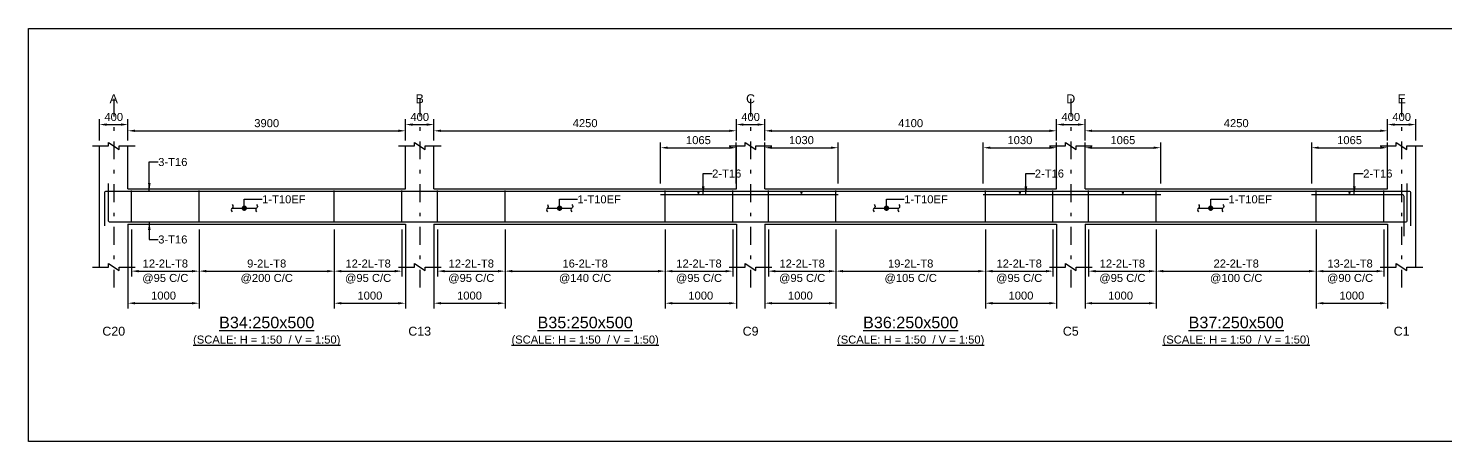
# Model space of a CAD drawing. Header units: inches. Extents: x -2000 to 143800, y -765100 to 3300.
# Drawn here: x -2000 to 37837, y -462200 to -450600 of the extents above; entities that cross this region are included whole.
import ezdxf
from ezdxf.enums import TextEntityAlignment as Align

# ---------------------------------------------------------------- set-up
doc = ezdxf.new("R2010")
doc.units = ezdxf.units.IN
doc.header["$LTSCALE"] = 1000
doc.header["$MEASUREMENT"] = 0
doc.linetypes.add('SCCenter', pattern=[1.2, 0.5, -0.3, 0.1, -0.3])
for name, color, linetype in [('Concrete Line', 2, 'Continuous'), ('Cut Line', 31, 'Continuous'), ('Dimension', 31, 'Continuous'), ('Grid', 8, 'Continuous'), ('Labels', 4, 'Continuous'), ('Labels_Support', 4, 'Continuous'), ('Link', 225, 'Continuous'), ('Reinforcement', 4, 'Continuous'), ('Schedule Border', 60, 'Continuous'), ('Spacer', 4, 'Continuous'), ('Text', 31, 'Continuous'), ('Text_Scale', 31, 'Continuous')]:
    doc.layers.add(name, color=color, linetype=linetype)
doc.styles.add('SC-SansSerif', font='SansSerif')
doc.styles.get("Standard").update_dxf_attribs({"font": 'txt.shx'})
doc.dimstyles.new('SCBBSDimStyl', dxfattribs={"dimtxt": 225, "dimasz": 200, "dimexe": 150, "dimexo": 150, "dimgap": 100, "dimtad": 1, "dimtoh": 1, "dimdec": 0, "dimzin": 0, "dimdsep": 46, "dimtxsty": 'SC-SansSerif', "dimcen": 0.09, "dimclrd": 8, "dimclre": 8, "dimclrt": 31, "dimadec": 0, "dimazin": 0, "dimtfac": 1, "dimtdec": 0, "dimtix": 1, "dimtofl": 0, "dimtmove": 0, "dimatfit": 3, "dimfxl": 1, "dimtolj": 1, "dimtzin": 0, "dimarcsym": 0})
doc.dimstyles.get("Standard").update_dxf_attribs({"dimtxt": 0.18, "dimasz": 225, "dimexe": 0.18, "dimexo": 0.0625, "dimgap": 0.09, "dimtad": 0, "dimtih": 1, "dimtoh": 1, "dimdec": 4, "dimzin": 0, "dimdsep": 46, "dimtxsty": 'Standard', "dimcen": 0.09, "dimadec": 0, "dimazin": 0, "dimtfac": 1, "dimtdec": 4, "dimtofl": 0, "dimtmove": 0, "dimatfit": 3, "dimfxl": 1, "dimtolj": 1, "dimtzin": 0, "dimarcsym": 0})

# ---------------------------------------------------------------- blocks, each defined once
blk = doc.blocks.new('*D303')
at = {"color": 8, "linetype": 'ByBlock', "lineweight": -2}
for p, q in [((900, -456250), (900, -457565)), ((2800, -456250), (2800, -457565)), ((1100, -457415), (2600, -457415))]:
    blk.add_line(p, q, dxfattribs=at)
at = {"color": 8}
for points in [[(900, -457415), (1100, -457382), (1100, -457448)], [(2800, -457415), (2600, -457448), (2600, -457382)]]:
    blk.add_solid(points, dxfattribs=at)
at = {"layer": 'DEFPOINTS', "color": 31}
for p in [(900, -456100), (2800, -456100), (900, -457415)]:
    blk.add_point(p, dxfattribs=at)
at = {"color": 31, "char_height": 225, "attachment_point": 5, "style": 'SC-SansSerif'}
for s, insert in [('\\A1;12-2L-T8', (1850, -457202)), ('\\A1;@95 C/C', (1850, -457628))]:
    blk.add_mtext(s, dxfattribs=dict(at, insert=insert))
blk = doc.blocks.new('*D304')
at = {"color": 8, "linetype": 'ByBlock', "lineweight": -2}
for p, q in [((800, -456250), (800, -458465)), ((2800, -456250), (2800, -458465)), ((1000, -458315), (2600, -458315))]:
    blk.add_line(p, q, dxfattribs=at)
at = {"color": 8}
for points in [[(800, -458315), (1000, -458282), (1000, -458348)], [(2800, -458315), (2600, -458348), (2600, -458282)]]:
    blk.add_solid(points, dxfattribs=at)
at = {"layer": 'DEFPOINTS', "color": 31}
for p in [(800, -456100), (2800, -456100), (800, -458315)]:
    blk.add_point(p, dxfattribs=at)
at = {"color": 31, "insert": (1800, -458102), "char_height": 225, "attachment_point": 5, "style": 'SC-SansSerif'}
blk.add_mtext('\\A1;1000', dxfattribs=at)
blk = doc.blocks.new('*D305')
at = {"color": 8, "linetype": 'ByBlock', "lineweight": -2}
for p, q in [((2800, -456250), (2800, -457565)), ((6600, -456250), (6600, -457565)), ((3000, -457415), (6400, -457415))]:
    blk.add_line(p, q, dxfattribs=at)
at = {"color": 8}
for points in [[(2800, -457415), (3000, -457382), (3000, -457448)], [(6600, -457415), (6400, -457448), (6400, -457382)]]:
    blk.add_solid(points, dxfattribs=at)
at = {"layer": 'DEFPOINTS', "color": 31}
for p in [(2800, -456100), (6600, -456100), (2800, -457415)]:
    blk.add_point(p, dxfattribs=at)
at = {"color": 31, "char_height": 225, "attachment_point": 5, "style": 'SC-SansSerif'}
for s, insert in [('\\A1;9-2L-T8', (4700, -457202)), ('\\A1;@200 C/C', (4700, -457628))]:
    blk.add_mtext(s, dxfattribs=dict(at, insert=insert))
blk = doc.blocks.new('*D306')
at = {"color": 8, "linetype": 'ByBlock', "lineweight": -2}
for p, q in [((6600, -456250), (6600, -457565)), ((8500, -456250), (8500, -457565)), ((6800, -457415), (8300, -457415))]:
    blk.add_line(p, q, dxfattribs=at)
at = {"color": 8}
for points in [[(6600, -457415), (6800, -457382), (6800, -457448)], [(8500, -457415), (8300, -457448), (8300, -457382)]]:
    blk.add_solid(points, dxfattribs=at)
at = {"layer": 'DEFPOINTS', "color": 31}
for p in [(6600, -456100), (8500, -456100), (6600, -457415)]:
    blk.add_point(p, dxfattribs=at)
at = {"color": 31, "char_height": 225, "attachment_point": 5, "style": 'SC-SansSerif'}
for s, insert in [('\\A1;12-2L-T8', (7550, -457202)), ('\\A1;@95 C/C', (7550, -457628))]:
    blk.add_mtext(s, dxfattribs=dict(at, insert=insert))
blk = doc.blocks.new('*D307')
at = {"color": 8, "linetype": 'ByBlock', "lineweight": -2}
for p, q in [((6600, -456250), (6600, -458465)), ((8600, -456250), (8600, -458465)), ((6800, -458315), (8400, -458315))]:
    blk.add_line(p, q, dxfattribs=at)
at = {"color": 8}
for points in [[(6600, -458315), (6800, -458282), (6800, -458348)], [(8600, -458315), (8400, -458348), (8400, -458282)]]:
    blk.add_solid(points, dxfattribs=at)
at = {"layer": 'DEFPOINTS', "color": 31}
for p in [(6600, -456100), (8600, -456100), (6600, -458315)]:
    blk.add_point(p, dxfattribs=at)
at = {"color": 31, "insert": (7600, -458102), "char_height": 225, "attachment_point": 5, "style": 'SC-SansSerif'}
blk.add_mtext('\\A1;1000', dxfattribs=at)
blk = doc.blocks.new('*D308')
at = {"color": 8, "linetype": 'ByBlock', "lineweight": -2}
for p, q in [((9500, -456250), (9500, -457565)), ((11400, -456250), (11400, -457565)), ((9700, -457415), (11200, -457415))]:
    blk.add_line(p, q, dxfattribs=at)
at = {"color": 8}
for points in [[(9500, -457415), (9700, -457382), (9700, -457448)], [(11400, -457415), (11200, -457448), (11200, -457382)]]:
    blk.add_solid(points, dxfattribs=at)
at = {"layer": 'DEFPOINTS', "color": 31}
for p in [(9500, -456100), (11400, -456100), (9500, -457415)]:
    blk.add_point(p, dxfattribs=at)
at = {"color": 31, "char_height": 225, "attachment_point": 5, "style": 'SC-SansSerif'}
for s, insert in [('\\A1;12-2L-T8', (10450, -457202)), ('\\A1;@95 C/C', (10450, -457628))]:
    blk.add_mtext(s, dxfattribs=dict(at, insert=insert))
blk = doc.blocks.new('*D309')
at = {"color": 8, "linetype": 'ByBlock', "lineweight": -2}
for p, q in [((9400, -456250), (9400, -458465)), ((11400, -456250), (11400, -458465)), ((9600, -458315), (11200, -458315))]:
    blk.add_line(p, q, dxfattribs=at)
at = {"color": 8}
for points in [[(9400, -458315), (9600, -458282), (9600, -458348)], [(11400, -458315), (11200, -458348), (11200, -458282)]]:
    blk.add_solid(points, dxfattribs=at)
at = {"layer": 'DEFPOINTS', "color": 31}
for p in [(9400, -456100), (11400, -456100), (9400, -458315)]:
    blk.add_point(p, dxfattribs=at)
at = {"color": 31, "insert": (10400, -458102), "char_height": 225, "attachment_point": 5, "style": 'SC-SansSerif'}
blk.add_mtext('\\A1;1000', dxfattribs=at)
blk = doc.blocks.new('*D310')
at = {"color": 8, "linetype": 'ByBlock', "lineweight": -2}
for p, q in [((11400, -456250), (11400, -457565)), ((15900, -456250), (15900, -457565)), ((11600, -457415), (15700, -457415))]:
    blk.add_line(p, q, dxfattribs=at)
at = {"color": 8}
for points in [[(11400, -457415), (11600, -457382), (11600, -457448)], [(15900, -457415), (15700, -457448), (15700, -457382)]]:
    blk.add_solid(points, dxfattribs=at)
at = {"layer": 'DEFPOINTS', "color": 31}
for p in [(11400, -456100), (15900, -456100), (11400, -457415)]:
    blk.add_point(p, dxfattribs=at)
at = {"color": 31, "char_height": 225, "attachment_point": 5, "style": 'SC-SansSerif'}
for s, insert in [('\\A1;16-2L-T8', (13650, -457202)), ('\\A1;@140 C/C', (13650, -457628))]:
    blk.add_mtext(s, dxfattribs=dict(at, insert=insert))
blk = doc.blocks.new('*D311')
at = {"color": 8, "linetype": 'ByBlock', "lineweight": -2}
for p, q in [((15900, -456250), (15900, -457565)), ((17800, -456250), (17800, -457565)), ((16100, -457415), (17600, -457415))]:
    blk.add_line(p, q, dxfattribs=at)
at = {"color": 8}
for points in [[(15900, -457415), (16100, -457382), (16100, -457448)], [(17800, -457415), (17600, -457448), (17600, -457382)]]:
    blk.add_solid(points, dxfattribs=at)
at = {"layer": 'DEFPOINTS', "color": 31}
for p in [(15900, -456100), (17800, -456100), (15900, -457415)]:
    blk.add_point(p, dxfattribs=at)
at = {"color": 31, "char_height": 225, "attachment_point": 5, "style": 'SC-SansSerif'}
for s, insert in [('\\A1;12-2L-T8', (16850, -457202)), ('\\A1;@95 C/C', (16850, -457628))]:
    blk.add_mtext(s, dxfattribs=dict(at, insert=insert))
blk = doc.blocks.new('*D312')
at = {"color": 8, "linetype": 'ByBlock', "lineweight": -2}
for p, q in [((15900, -456250), (15900, -458465)), ((17900, -456250), (17900, -458465)), ((16100, -458315), (17700, -458315))]:
    blk.add_line(p, q, dxfattribs=at)
at = {"color": 8}
for points in [[(15900, -458315), (16100, -458282), (16100, -458348)], [(17900, -458315), (17700, -458348), (17700, -458282)]]:
    blk.add_solid(points, dxfattribs=at)
at = {"layer": 'DEFPOINTS', "color": 31}
for p in [(15900, -456100), (17900, -456100), (15900, -458315)]:
    blk.add_point(p, dxfattribs=at)
at = {"color": 31, "insert": (16900, -458102), "char_height": 225, "attachment_point": 5, "style": 'SC-SansSerif'}
blk.add_mtext('\\A1;1000', dxfattribs=at)
blk = doc.blocks.new('*D313')
at = {"color": 8, "linetype": 'ByBlock', "lineweight": -2}
for p, q in [((18800, -456250), (18800, -457565)), ((20700, -456250), (20700, -457565)), ((19000, -457415), (20500, -457415))]:
    blk.add_line(p, q, dxfattribs=at)
at = {"color": 8}
for points in [[(18800, -457415), (19000, -457382), (19000, -457448)], [(20700, -457415), (20500, -457448), (20500, -457382)]]:
    blk.add_solid(points, dxfattribs=at)
at = {"layer": 'DEFPOINTS', "color": 31}
for p in [(18800, -456100), (20700, -456100), (18800, -457415)]:
    blk.add_point(p, dxfattribs=at)
at = {"color": 31, "char_height": 225, "attachment_point": 5, "style": 'SC-SansSerif'}
for s, insert in [('\\A1;12-2L-T8', (19750, -457202)), ('\\A1;@95 C/C', (19750, -457628))]:
    blk.add_mtext(s, dxfattribs=dict(at, insert=insert))
blk = doc.blocks.new('*D314')
at = {"color": 8, "linetype": 'ByBlock', "lineweight": -2}
for p, q in [((18700, -456250), (18700, -458465)), ((20700, -456250), (20700, -458465)), ((18900, -458315), (20500, -458315))]:
    blk.add_line(p, q, dxfattribs=at)
at = {"color": 8}
for points in [[(18700, -458315), (18900, -458282), (18900, -458348)], [(20700, -458315), (20500, -458348), (20500, -458282)]]:
    blk.add_solid(points, dxfattribs=at)
at = {"layer": 'DEFPOINTS', "color": 31}
for p in [(18700, -456100), (20700, -456100), (18700, -458315)]:
    blk.add_point(p, dxfattribs=at)
at = {"color": 31, "insert": (19700, -458102), "char_height": 225, "attachment_point": 5, "style": 'SC-SansSerif'}
blk.add_mtext('\\A1;1000', dxfattribs=at)
blk = doc.blocks.new('*D315')
at = {"color": 8, "linetype": 'ByBlock', "lineweight": -2}
for p, q in [((20700, -456250), (20700, -457565)), ((24900, -456250), (24900, -457565)), ((20900, -457415), (24700, -457415))]:
    blk.add_line(p, q, dxfattribs=at)
at = {"color": 8}
for points in [[(20700, -457415), (20900, -457382), (20900, -457448)], [(24900, -457415), (24700, -457448), (24700, -457382)]]:
    blk.add_solid(points, dxfattribs=at)
at = {"layer": 'DEFPOINTS', "color": 31}
for p in [(20700, -456100), (24900, -456100), (20700, -457415)]:
    blk.add_point(p, dxfattribs=at)
at = {"color": 31, "char_height": 225, "attachment_point": 5, "style": 'SC-SansSerif'}
for s, insert in [('\\A1;19-2L-T8', (22800, -457202)), ('\\A1;@105 C/C', (22800, -457628))]:
    blk.add_mtext(s, dxfattribs=dict(at, insert=insert))
blk = doc.blocks.new('*D316')
at = {"color": 8, "linetype": 'ByBlock', "lineweight": -2}
for p, q in [((24900, -456250), (24900, -457565)), ((26800, -456250), (26800, -457565)), ((25100, -457415), (26600, -457415))]:
    blk.add_line(p, q, dxfattribs=at)
at = {"color": 8}
for points in [[(24900, -457415), (25100, -457382), (25100, -457448)], [(26800, -457415), (26600, -457448), (26600, -457382)]]:
    blk.add_solid(points, dxfattribs=at)
at = {"layer": 'DEFPOINTS', "color": 31}
for p in [(24900, -456100), (26800, -456100), (24900, -457415)]:
    blk.add_point(p, dxfattribs=at)
at = {"color": 31, "char_height": 225, "attachment_point": 5, "style": 'SC-SansSerif'}
for s, insert in [('\\A1;12-2L-T8', (25850, -457202)), ('\\A1;@95 C/C', (25850, -457628))]:
    blk.add_mtext(s, dxfattribs=dict(at, insert=insert))
blk = doc.blocks.new('*D317')
at = {"color": 8, "linetype": 'ByBlock', "lineweight": -2}
for p, q in [((24900, -456250), (24900, -458465)), ((26900, -456250), (26900, -458465)), ((25100, -458315), (26700, -458315))]:
    blk.add_line(p, q, dxfattribs=at)
at = {"color": 8}
for points in [[(24900, -458315), (25100, -458282), (25100, -458348)], [(26900, -458315), (26700, -458348), (26700, -458282)]]:
    blk.add_solid(points, dxfattribs=at)
at = {"layer": 'DEFPOINTS', "color": 31}
for p in [(24900, -456100), (26900, -456100), (24900, -458315)]:
    blk.add_point(p, dxfattribs=at)
at = {"color": 31, "insert": (25900, -458102), "char_height": 225, "attachment_point": 5, "style": 'SC-SansSerif'}
blk.add_mtext('\\A1;1000', dxfattribs=at)
blk = doc.blocks.new('*D318')
at = {"color": 8, "linetype": 'ByBlock', "lineweight": -2}
for p, q in [((27800, -456250), (27800, -457565)), ((29700, -456250), (29700, -457565)), ((28000, -457415), (29500, -457415))]:
    blk.add_line(p, q, dxfattribs=at)
at = {"color": 8}
for points in [[(27800, -457415), (28000, -457382), (28000, -457448)], [(29700, -457415), (29500, -457448), (29500, -457382)]]:
    blk.add_solid(points, dxfattribs=at)
at = {"layer": 'DEFPOINTS', "color": 31}
for p in [(27800, -456100), (29700, -456100), (27800, -457415)]:
    blk.add_point(p, dxfattribs=at)
at = {"color": 31, "char_height": 225, "attachment_point": 5, "style": 'SC-SansSerif'}
for s, insert in [('\\A1;12-2L-T8', (28750, -457202)), ('\\A1;@95 C/C', (28750, -457628))]:
    blk.add_mtext(s, dxfattribs=dict(at, insert=insert))
blk = doc.blocks.new('*D319')
at = {"color": 8, "linetype": 'ByBlock', "lineweight": -2}
for p, q in [((27700, -456250), (27700, -458465)), ((29700, -456250), (29700, -458465)), ((27900, -458315), (29500, -458315))]:
    blk.add_line(p, q, dxfattribs=at)
at = {"color": 8}
for points in [[(27700, -458315), (27900, -458282), (27900, -458348)], [(29700, -458315), (29500, -458348), (29500, -458282)]]:
    blk.add_solid(points, dxfattribs=at)
at = {"layer": 'DEFPOINTS', "color": 31}
for p in [(27700, -456100), (29700, -456100), (27700, -458315)]:
    blk.add_point(p, dxfattribs=at)
at = {"color": 31, "insert": (28700, -458102), "char_height": 225, "attachment_point": 5, "style": 'SC-SansSerif'}
blk.add_mtext('\\A1;1000', dxfattribs=at)
blk = doc.blocks.new('*D320')
at = {"color": 8, "linetype": 'ByBlock', "lineweight": -2}
for p, q in [((29700, -456250), (29700, -457565)), ((34200, -456250), (34200, -457565)), ((29900, -457415), (34000, -457415))]:
    blk.add_line(p, q, dxfattribs=at)
at = {"color": 8}
for points in [[(29700, -457415), (29900, -457382), (29900, -457448)], [(34200, -457415), (34000, -457448), (34000, -457382)]]:
    blk.add_solid(points, dxfattribs=at)
at = {"layer": 'DEFPOINTS', "color": 31}
for p in [(29700, -456100), (34200, -456100), (29700, -457415)]:
    blk.add_point(p, dxfattribs=at)
at = {"color": 31, "char_height": 225, "attachment_point": 5, "style": 'SC-SansSerif'}
for s, insert in [('\\A1;22-2L-T8', (31950, -457202)), ('\\A1;@100 C/C', (31950, -457628))]:
    blk.add_mtext(s, dxfattribs=dict(at, insert=insert))
blk = doc.blocks.new('*D321')
at = {"color": 8, "linetype": 'ByBlock', "lineweight": -2}
for p, q in [((34200, -456250), (34200, -457565)), ((36100, -456250), (36100, -457565)), ((34400, -457415), (35900, -457415))]:
    blk.add_line(p, q, dxfattribs=at)
at = {"color": 8}
for points in [[(34200, -457415), (34400, -457382), (34400, -457448)], [(36100, -457415), (35900, -457448), (35900, -457382)]]:
    blk.add_solid(points, dxfattribs=at)
at = {"layer": 'DEFPOINTS', "color": 31}
for p in [(34200, -456100), (36100, -456100), (34200, -457415)]:
    blk.add_point(p, dxfattribs=at)
at = {"color": 31, "char_height": 225, "attachment_point": 5, "style": 'SC-SansSerif'}
for s, insert in [('\\A1;13-2L-T8', (35150, -457202)), ('\\A1;@90 C/C', (35150, -457628))]:
    blk.add_mtext(s, dxfattribs=dict(at, insert=insert))
blk = doc.blocks.new('*D322')
at = {"color": 8, "linetype": 'ByBlock', "lineweight": -2}
for p, q in [((34200, -456250), (34200, -458465)), ((36200, -456250), (36200, -458465)), ((34400, -458315), (36000, -458315))]:
    blk.add_line(p, q, dxfattribs=at)
at = {"color": 8}
for points in [[(34200, -458315), (34400, -458282), (34400, -458348)], [(36200, -458315), (36000, -458348), (36000, -458282)]]:
    blk.add_solid(points, dxfattribs=at)
at = {"layer": 'DEFPOINTS', "color": 31}
for p in [(34200, -456100), (36200, -456100), (34200, -458315)]:
    blk.add_point(p, dxfattribs=at)
at = {"color": 31, "insert": (35200, -458102), "char_height": 225, "attachment_point": 5, "style": 'SC-SansSerif'}
blk.add_mtext('\\A1;1000', dxfattribs=at)
blk = doc.blocks.new('*D323')
at = {"color": 8, "linetype": 'ByBlock', "lineweight": -2}
for p, q in [((15769, -454950), (15769, -453800)), ((15969, -453950), (17699, -453950)), ((17899, -454950), (17899, -453800))]:
    blk.add_line(p, q, dxfattribs=at)
at = {"color": 8}
for points in [[(15769, -453950), (15969, -453917), (15969, -453983)], [(17899, -453950), (17699, -453983), (17699, -453917)]]:
    blk.add_solid(points, dxfattribs=at)
at = {"layer": 'DEFPOINTS', "color": 31}
for p in [(15769, -453950), (15769, -455100), (17899, -455100)]:
    blk.add_point(p, dxfattribs=at)
at = {"color": 31, "insert": (16834, -453738), "char_height": 225, "attachment_point": 5, "style": 'SC-SansSerif'}
blk.add_mtext('\\A1;1065', dxfattribs=at)
blk = doc.blocks.new('*D324')
at = {"color": 8, "linetype": 'ByBlock', "lineweight": -2}
for p, q in [((18700, -454950), (18700, -453800)), ((18900, -453950), (20560, -453950)), ((20760, -454950), (20760, -453800))]:
    blk.add_line(p, q, dxfattribs=at)
at = {"color": 8}
for points in [[(18700, -453950), (18900, -453917), (18900, -453983)], [(20760, -453950), (20560, -453983), (20560, -453917)]]:
    blk.add_solid(points, dxfattribs=at)
at = {"layer": 'DEFPOINTS', "color": 31}
for p in [(18700, -453950), (18700, -455100), (20760, -455100)]:
    blk.add_point(p, dxfattribs=at)
at = {"color": 31, "insert": (19730, -453738), "char_height": 225, "attachment_point": 5, "style": 'SC-SansSerif'}
blk.add_mtext('\\A1;1030', dxfattribs=at)
blk = doc.blocks.new('*D325')
at = {"color": 8, "linetype": 'ByBlock', "lineweight": -2}
for p, q in [((24840, -454950), (24840, -453800)), ((25040, -453950), (26700, -453950)), ((26900, -454950), (26900, -453800))]:
    blk.add_line(p, q, dxfattribs=at)
at = {"color": 8}
for points in [[(24840, -453950), (25040, -453917), (25040, -453983)], [(26900, -453950), (26700, -453983), (26700, -453917)]]:
    blk.add_solid(points, dxfattribs=at)
at = {"layer": 'DEFPOINTS', "color": 31}
for p in [(24840, -453950), (24840, -455100), (26900, -455100)]:
    blk.add_point(p, dxfattribs=at)
at = {"color": 31, "insert": (25870, -453738), "char_height": 225, "attachment_point": 5, "style": 'SC-SansSerif'}
blk.add_mtext('\\A1;1030', dxfattribs=at)
blk = doc.blocks.new('*D326')
at = {"color": 8, "linetype": 'ByBlock', "lineweight": -2}
for p, q in [((27700, -454950), (27700, -453800)), ((27900, -453950), (29630, -453950)), ((29830, -454950), (29830, -453800))]:
    blk.add_line(p, q, dxfattribs=at)
at = {"color": 8}
for points in [[(27700, -453950), (27900, -453917), (27900, -453983)], [(29830, -453950), (29630, -453983), (29630, -453917)]]:
    blk.add_solid(points, dxfattribs=at)
at = {"layer": 'DEFPOINTS', "color": 31}
for p in [(27700, -453950), (27700, -455100), (29830, -455100)]:
    blk.add_point(p, dxfattribs=at)
at = {"color": 31, "insert": (28765, -453738), "char_height": 225, "attachment_point": 5, "style": 'SC-SansSerif'}
blk.add_mtext('\\A1;1065', dxfattribs=at)
blk = doc.blocks.new('*D327')
at = {"color": 8, "linetype": 'ByBlock', "lineweight": -2}
for p, q in [((34071, -454950), (34071, -453800)), ((34271, -453950), (36001, -453950)), ((36201, -454950), (36201, -453800))]:
    blk.add_line(p, q, dxfattribs=at)
at = {"color": 8}
for points in [[(34071, -453950), (34271, -453917), (34271, -453983)], [(36201, -453950), (36001, -453983), (36001, -453917)]]:
    blk.add_solid(points, dxfattribs=at)
at = {"layer": 'DEFPOINTS', "color": 31}
for p in [(34071, -453950), (34071, -455100), (36201, -455100)]:
    blk.add_point(p, dxfattribs=at)
at = {"color": 31, "insert": (35136, -453738), "char_height": 225, "attachment_point": 5, "style": 'SC-SansSerif'}
blk.add_mtext('\\A1;1065', dxfattribs=at)
blk = doc.blocks.new('*D346')
at = {"color": 8, "linetype": 'ByBlock', "lineweight": -2}
for p, q in [((800, -453750), (800, -453325)), ((8600, -453750), (8600, -453325)), ((1000, -453475), (8400, -453475))]:
    blk.add_line(p, q, dxfattribs=at)
at = {"color": 8}
for points in [[(800, -453475), (1000, -453442), (1000, -453508)], [(8600, -453475), (8400, -453508), (8400, -453442)]]:
    blk.add_solid(points, dxfattribs=at)
at = {"layer": 'DEFPOINTS', "color": 31}
for p in [(800, -453475), (800, -453900), (8600, -453900)]:
    blk.add_point(p, dxfattribs=at)
at = {"color": 31, "insert": (4700, -453262), "char_height": 225, "attachment_point": 5, "style": 'SC-SansSerif'}
blk.add_mtext('\\A1;3900', dxfattribs=at)
blk = doc.blocks.new('*D347')
at = {"color": 8, "linetype": 'ByBlock', "lineweight": -2}
for p, q in [((9400, -453750), (9400, -453325)), ((17900, -453750), (17900, -453325)), ((9600, -453475), (17700, -453475))]:
    blk.add_line(p, q, dxfattribs=at)
at = {"color": 8}
for points in [[(9400, -453475), (9600, -453442), (9600, -453508)], [(17900, -453475), (17700, -453508), (17700, -453442)]]:
    blk.add_solid(points, dxfattribs=at)
at = {"layer": 'DEFPOINTS', "color": 31}
for p in [(9400, -453475), (9400, -453900), (17900, -453900)]:
    blk.add_point(p, dxfattribs=at)
at = {"color": 31, "insert": (13650, -453262), "char_height": 225, "attachment_point": 5, "style": 'SC-SansSerif'}
blk.add_mtext('\\A1;4250', dxfattribs=at)
blk = doc.blocks.new('*D348')
at = {"color": 8, "linetype": 'ByBlock', "lineweight": -2}
for p, q in [((18700, -453750), (18700, -453325)), ((26900, -453750), (26900, -453325)), ((18900, -453475), (26700, -453475))]:
    blk.add_line(p, q, dxfattribs=at)
at = {"color": 8}
for points in [[(18700, -453475), (18900, -453442), (18900, -453508)], [(26900, -453475), (26700, -453508), (26700, -453442)]]:
    blk.add_solid(points, dxfattribs=at)
at = {"layer": 'DEFPOINTS', "color": 31}
for p in [(18700, -453475), (18700, -453900), (26900, -453900)]:
    blk.add_point(p, dxfattribs=at)
at = {"color": 31, "insert": (22800, -453262), "char_height": 225, "attachment_point": 5, "style": 'SC-SansSerif'}
blk.add_mtext('\\A1;4100', dxfattribs=at)
blk = doc.blocks.new('*D349')
at = {"color": 8, "linetype": 'ByBlock', "lineweight": -2}
for p, q in [((27700, -453750), (27700, -453325)), ((36200, -453750), (36200, -453325)), ((27900, -453475), (36000, -453475))]:
    blk.add_line(p, q, dxfattribs=at)
at = {"color": 8}
for points in [[(27700, -453475), (27900, -453442), (27900, -453508)], [(36200, -453475), (36000, -453508), (36000, -453442)]]:
    blk.add_solid(points, dxfattribs=at)
at = {"layer": 'DEFPOINTS', "color": 31}
for p in [(27700, -453475), (27700, -453900), (36200, -453900)]:
    blk.add_point(p, dxfattribs=at)
at = {"color": 31, "insert": (31950, -453262), "char_height": 225, "attachment_point": 5, "style": 'SC-SansSerif'}
blk.add_mtext('\\A1;4250', dxfattribs=at)
blk = doc.blocks.new('*D350')
at = {"color": 8, "linetype": 'ByBlock', "lineweight": -2}
for p, q in [((0, -453750), (0, -453150)), ((200, -453300), (600, -453300)), ((800, -453750), (800, -453150))]:
    blk.add_line(p, q, dxfattribs=at)
at = {"color": 8}
for points in [[(0, -453300), (200, -453267), (200, -453333)], [(800, -453300), (600, -453333), (600, -453267)]]:
    blk.add_solid(points, dxfattribs=at)
at = {"layer": 'DEFPOINTS', "color": 31}
for p in [(0, -453300), (0, -453900), (800, -453900)]:
    blk.add_point(p, dxfattribs=at)
at = {"color": 31, "insert": (400, -453088), "char_height": 225, "attachment_point": 5, "style": 'SC-SansSerif'}
blk.add_mtext('\\A1;400', dxfattribs=at)
blk = doc.blocks.new('*D351')
at = {"color": 8, "linetype": 'ByBlock', "lineweight": -2}
for p, q in [((8600, -453750), (8600, -453150)), ((8800, -453300), (9200, -453300)), ((9400, -453750), (9400, -453150))]:
    blk.add_line(p, q, dxfattribs=at)
at = {"color": 8}
for points in [[(8600, -453300), (8800, -453267), (8800, -453333)], [(9400, -453300), (9200, -453333), (9200, -453267)]]:
    blk.add_solid(points, dxfattribs=at)
at = {"layer": 'DEFPOINTS', "color": 31}
for p in [(8600, -453300), (8600, -453900), (9400, -453900)]:
    blk.add_point(p, dxfattribs=at)
at = {"color": 31, "insert": (9000, -453088), "char_height": 225, "attachment_point": 5, "style": 'SC-SansSerif'}
blk.add_mtext('\\A1;400', dxfattribs=at)
blk = doc.blocks.new('*D352')
at = {"color": 8, "linetype": 'ByBlock', "lineweight": -2}
for p, q in [((17900, -453750), (17900, -453150)), ((18100, -453300), (18500, -453300)), ((18700, -453750), (18700, -453150))]:
    blk.add_line(p, q, dxfattribs=at)
at = {"color": 8}
for points in [[(17900, -453300), (18100, -453267), (18100, -453333)], [(18700, -453300), (18500, -453333), (18500, -453267)]]:
    blk.add_solid(points, dxfattribs=at)
at = {"layer": 'DEFPOINTS', "color": 31}
for p in [(17900, -453300), (17900, -453900), (18700, -453900)]:
    blk.add_point(p, dxfattribs=at)
at = {"color": 31, "insert": (18300, -453088), "char_height": 225, "attachment_point": 5, "style": 'SC-SansSerif'}
blk.add_mtext('\\A1;400', dxfattribs=at)
blk = doc.blocks.new('*D353')
at = {"color": 8, "linetype": 'ByBlock', "lineweight": -2}
for p, q in [((26900, -453750), (26900, -453150)), ((27100, -453300), (27500, -453300)), ((27700, -453750), (27700, -453150))]:
    blk.add_line(p, q, dxfattribs=at)
at = {"color": 8}
for points in [[(26900, -453300), (27100, -453267), (27100, -453333)], [(27700, -453300), (27500, -453333), (27500, -453267)]]:
    blk.add_solid(points, dxfattribs=at)
at = {"layer": 'DEFPOINTS', "color": 31}
for p in [(26900, -453300), (26900, -453900), (27700, -453900)]:
    blk.add_point(p, dxfattribs=at)
at = {"color": 31, "insert": (27300, -453088), "char_height": 225, "attachment_point": 5, "style": 'SC-SansSerif'}
blk.add_mtext('\\A1;400', dxfattribs=at)
blk = doc.blocks.new('*D354')
at = {"color": 8, "linetype": 'ByBlock', "lineweight": -2}
for p, q in [((36200, -453750), (36200, -453150)), ((36400, -453300), (36800, -453300)), ((37000, -453750), (37000, -453150))]:
    blk.add_line(p, q, dxfattribs=at)
at = {"color": 8}
for points in [[(36200, -453300), (36400, -453267), (36400, -453333)], [(37000, -453300), (36800, -453333), (36800, -453267)]]:
    blk.add_solid(points, dxfattribs=at)
at = {"layer": 'DEFPOINTS', "color": 31}
for p in [(36200, -453300), (36200, -453900), (37000, -453900)]:
    blk.add_point(p, dxfattribs=at)
at = {"color": 31, "insert": (36600, -453088), "char_height": 225, "attachment_point": 5, "style": 'SC-SansSerif'}
blk.add_mtext('\\A1;400', dxfattribs=at)

msp = doc.modelspace()

# ---------------------------------------------------------------- linework, layer by layer
for points in [[(4070, -455648), (4070, -455398), (4570, -455398)], [(12932.5, -455648), (12932.5, -455398), (13432.5, -455398)], [(22120, -455648), (22120, -455398), (22620, -455398)], [(31232.5, -455648), (31232.5, -455398), (31732.5, -455398)]]:
    msp.add_lwpolyline(points)
at = {"layer": 'Concrete Line'}
for p, q in [((0, -457300), (0, -453900)), ((800, -455100), (800, -453900)), ((8600, -455100), (8600, -453900)), ((9400, -455100), (9400, -453900)), ((17900, -455100), (17900, -453900)), ((18700, -455100), (18700, -453900)), ((26900, -455100), (26900, -453900)), ((27700, -455100), (27700, -453900)), ((36200, -455100), (36200, -453900)), ((37000, -457300), (37000, -453900)), ((800, -456100), (800, -457300)), ((8600, -456100), (8600, -457300)), ((9400, -456100), (9400, -457300)), ((17900, -456100), (17900, -457300)), ((18700, -456100), (18700, -457300)), ((26900, -456100), (26900, -457300)), ((27700, -456100), (27700, -457300)), ((36200, -456100), (36200, -457300))]:
    msp.add_line(p, q, dxfattribs=at)
for points in [[(800, -455100), (8600, -455100)], [(9400, -455100), (17900, -455100)], [(18700, -455100), (26900, -455100)], [(27700, -455100), (36200, -455100)], [(800, -456100), (8600, -456100)], [(9400, -456100), (17900, -456100)], [(18700, -456100), (26900, -456100)], [(27700, -456100), (36200, -456100)]]:
    msp.add_lwpolyline(points, dxfattribs=at)
at = {"layer": 'Cut Line'}
for points in [[(-200, -453900), (250, -453900), (250, -453800), (550, -454000), (550, -453900), (1000, -453900)], [(8400, -453900), (8850, -453900), (8850, -453800), (9150, -454000), (9150, -453900), (9600, -453900)], [(17700, -453900), (18150, -453900), (18150, -453800), (18450, -454000), (18450, -453900), (18900, -453900)], [(26700, -453900), (27150, -453900), (27150, -453800), (27450, -454000), (27450, -453900), (27900, -453900)], [(36000, -453900), (36450, -453900), (36450, -453800), (36750, -454000), (36750, -453900), (37200, -453900)], [(-200, -457300), (250, -457300), (250, -457200), (550, -457400), (550, -457300), (1000, -457300)], [(8400, -457300), (8850, -457300), (8850, -457200), (9150, -457400), (9150, -457300), (9600, -457300)], [(17700, -457300), (18150, -457300), (18150, -457200), (18450, -457400), (18450, -457300), (18900, -457300)], [(26700, -457300), (27150, -457300), (27150, -457200), (27450, -457400), (27450, -457300), (27900, -457300)], [(36000, -457300), (36450, -457300), (36450, -457200), (36750, -457400), (36750, -457300), (37200, -457300)]]:
    msp.add_lwpolyline(points, dxfattribs=at)
at = {"layer": 'Dimension', "color": 8, "const_width": 75}
for points in [[(4032.5, -455648, 1), (4107.5, -455648, 1)], [(12895, -455648, 1), (12970, -455648, 1)], [(22082.5, -455648, 1), (22157.5, -455648, 1)], [(31195, -455648, 1), (31270, -455648, 1)]]:
    msp.add_lwpolyline(points, format="xyb", close=True, dxfattribs=at)
at = {"layer": 'Grid', "linetype": 'SCCenter'}
for p, q in [((400, -452575), (400, -458100)), ((9000, -452575), (9000, -458100)), ((18300, -452575), (18300, -458100)), ((27300, -452575), (27300, -458100)), ((36600, -452575), (36600, -458100))]:
    msp.add_line(p, q, dxfattribs=at)
at = {"layer": 'Grid'}
for centre in [(400, -452575), (9000, -452575), (18300, -452575), (27300, -452575), (36600, -452575)]:
    msp.add_circle(centre, 0, dxfattribs=at)
at = {"layer": 'Link'}
for p, q in [((900, -456050), (900, -455150)), ((2800, -456050), (2800, -455150)), ((6600, -456050), (6600, -455150)), ((8500, -456050), (8500, -455150)), ((9500, -456050), (9500, -455150)), ((11400, -456050), (11400, -455150)), ((15900, -456050), (15900, -455150)), ((17800, -456050), (17800, -455150)), ((18800, -456050), (18800, -455150)), ((20700, -456050), (20700, -455150)), ((24900, -456050), (24900, -455150)), ((26800, -456050), (26800, -455150)), ((27800, -456050), (27800, -455150)), ((29700, -456050), (29700, -455150)), ((34200, -456050), (34200, -455150)), ((36100, -456050), (36100, -455150))]:
    msp.add_line(p, q, dxfattribs=at)
at = {"layer": 'Reinforcement'}
for points in [[(148, -456146), (148, -455216, -0.4142136), (198, -455166), (36802, -455166, -0.4142136), (36852, -455216), (36852, -456146)], [(244, -454958), (244, -455984, 0.4142136), (294, -456034), (36707, -456034, 0.4142136), (36757, -455984), (36757, -454958)], [(34070, -455262), (36610, -455262, -0.4142136), (36660, -455312), (36660, -456434)], [(3725, -455548, -0.5), (3725, -455648, 0.5), (3725, -455748)], [(4415, -455548, -0.5), (4415, -455648, 0.5), (4415, -455748)], [(12587.5, -455548, -0.5), (12587.5, -455648, 0.5), (12587.5, -455748)], [(13277.5, -455548, -0.5), (13277.5, -455648, 0.5), (13277.5, -455748)], [(21775, -455548, -0.5), (21775, -455648, 0.5), (21775, -455748)], [(22465, -455548, -0.5), (22465, -455648, 0.5), (22465, -455748)], [(30887.5, -455548, -0.5), (30887.5, -455648, 0.5), (30887.5, -455748)], [(31577.5, -455548, -0.5), (31577.5, -455648, 0.5), (31577.5, -455748)]]:
    msp.add_lwpolyline(points, format="xyb", dxfattribs=at)
for points in [[(15769, -455262), (20759, -455262)], [(24839, -455262), (29829, -455262)], [(3725, -455648), (4415, -455648)], [(12587.5, -455648), (13277.5, -455648)], [(21775, -455648), (22465, -455648)], [(30887.5, -455648), (31577.5, -455648)]]:
    msp.add_lwpolyline(points, dxfattribs=at)
at = {"layer": 'Schedule Border'}
msp.add_lwpolyline([(-2000, -450600), (143800, -450600), (143800, -462200), (-2000, -462200)], close=True, dxfattribs=at)
at = {"layer": 'Spacer', "const_width": 32}
for points in [[(16818, -455214, 1), (16850, -455214, 1)], [(19713, -455214, 1), (19745, -455214, 1)], [(25853, -455214, 1), (25885, -455214, 1)], [(28748, -455214, 1), (28780, -455214, 1)], [(35119, -455214, 1), (35151, -455214, 1)]]:
    msp.add_lwpolyline(points, format="xyb", close=True, dxfattribs=at)

# ---------------------------------------------------------------- texts
at = {"layer": 'Dimension', "style": 'SC-SansSerif'}
for p in [(4570, -455398), (13432.5, -455398), (22620, -455398), (31732.5, -455398)]:
    msp.add_text('1-T10EF', height=225, dxfattribs=at).set_placement(p, align=Align.MIDDLE_LEFT)
at = {"layer": 'Grid', "style": 'SC-SansSerif'}
for s, p in [('A', (400, -452575)), ('B', (9000, -452575)), ('C', (18300, -452575)), ('D', (27300, -452575)), ('E', (36600, -452575))]:
    msp.add_text(s, height=250, dxfattribs=at).set_placement(p, align=Align.MIDDLE)
at = {"layer": 'Labels', "style": 'SC-SansSerif'}
for s, p in [('%%uB34:250x500', (4700, -459115)), ('%%uB35:250x500', (13650, -459115)), ('%%uB36:250x500', (22800, -459115)), ('%%uB37:250x500', (31950, -459115))]:
    msp.add_text(s, height=325, dxfattribs=at).set_placement(p, align=Align.BOTTOM_CENTER)
at = {"layer": 'Labels_Support', "style": 'SC-SansSerif'}
for s, p in [('C20', (400, -459300)), ('C13', (9000, -459300)), ('C9', (18300, -459300)), ('C5', (27300, -459300)), ('C1', (36600, -459300))]:
    msp.add_text(s, height=250, dxfattribs=at).set_placement(p, align=Align.BOTTOM_CENTER)
at = {"layer": 'Text', "style": 'SC-SansSerif'}
for s, p in [('3-T16', (1650, -454350)), ('2-T16', (17219, -454675)), ('2-T16', (26289, -454675)), ('2-T16', (35520, -454675)), ('3-T16', (1650, -456525))]:
    msp.add_text(s, height=225, dxfattribs=at).set_placement(p, align=Align.MIDDLE_LEFT)
at = {"layer": 'Text_Scale', "style": 'SC-SansSerif'}
for p in [(4700, -459515), (13650, -459515), (22800, -459515), (31950, -459515)]:
    msp.add_text('%%u(SCALE: H = 1:50  / V = 1:50)', height=225, dxfattribs=at).set_placement(p, align=Align.BOTTOM_CENTER)

# ---------------------------------------------------------------- dimensions: what is measured, and where the dimension line sits
at = {"layer": 'Dimension'}
for base, p1, p2, text, picture, middle in [((800, -453300), (0, -453900), (800, -453900), '400', '*D350', (400, -453300)), ((9400, -453300), (8600, -453900), (9400, -453900), '400', '*D351', (9000, -453300)), ((18700, -453300), (17900, -453900), (18700, -453900), '400', '*D352', (18300, -453300)), ((27700, -453300), (26900, -453900), (27700, -453900), '400', '*D353', (27300, -453300)), ((37000, -453300), (36200, -453900), (37000, -453900), '400', '*D354', (36600, -453300)), ((8600, -453475), (800, -453900), (8600, -453900), '3900', '*D346', (4700, -453475)), ((17900, -453475), (9400, -453900), (17900, -453900), '4250', '*D347', (13650, -453475)), ((26900, -453475), (18700, -453900), (26900, -453900), '4100', '*D348', (22800, -453475)), ((36200, -453475), (27700, -453900), (36200, -453900), '4250', '*D349', (31950, -453475)), ((17899, -453950), (15769, -455100), (17899, -455100), '1065', '*D323', (16834, -453950)), ((20760, -453950), (18700, -455100), (20760, -455100), '1030', '*D324', (19730, -453950)), ((26900, -453950), (24840, -455100), (26900, -455100), '1030', '*D325', (25870, -453950)), ((29830, -453950), (27700, -455100), (29830, -455100), '1065', '*D326', (28765, -453950)), ((36201, -453950), (34071, -455100), (36201, -455100), '1065', '*D327', (35136, -453950)), ((2800, -458315), (800, -456100), (2800, -456100), '1000', '*D304', (1800, -458315)), ((2800, -457415), (900, -456100), (2800, -456100), '12-2L-T8\\X@95 C/C', '*D303', (1850, -457415)), ((6600, -457415), (2800, -456100), (6600, -456100), '9-2L-T8\\X@200 C/C', '*D305', (4700, -457415)), ((8500, -457415), (6600, -456100), (8500, -456100), '12-2L-T8\\X@95 C/C', '*D306', (7550, -457415)), ((8600, -458315), (6600, -456100), (8600, -456100), '1000', '*D307', (7600, -458315)), ((11400, -458315), (9400, -456100), (11400, -456100), '1000', '*D309', (10400, -458315)), ((11400, -457415), (9500, -456100), (11400, -456100), '12-2L-T8\\X@95 C/C', '*D308', (10450, -457415)), ((15900, -457415), (11400, -456100), (15900, -456100), '16-2L-T8\\X@140 C/C', '*D310', (13650, -457415)), ((17800, -457415), (15900, -456100), (17800, -456100), '12-2L-T8\\X@95 C/C', '*D311', (16850, -457415)), ((17900, -458315), (15900, -456100), (17900, -456100), '1000', '*D312', (16900, -458315)), ((20700, -458315), (18700, -456100), (20700, -456100), '1000', '*D314', (19700, -458315)), ((20700, -457415), (18800, -456100), (20700, -456100), '12-2L-T8\\X@95 C/C', '*D313', (19750, -457415)), ((24900, -457415), (20700, -456100), (24900, -456100), '19-2L-T8\\X@105 C/C', '*D315', (22800, -457415)), ((26800, -457415), (24900, -456100), (26800, -456100), '12-2L-T8\\X@95 C/C', '*D316', (25850, -457415)), ((26900, -458315), (24900, -456100), (26900, -456100), '1000', '*D317', (25900, -458315)), ((29700, -458315), (27700, -456100), (29700, -456100), '1000', '*D319', (28700, -458315)), ((29700, -457415), (27800, -456100), (29700, -456100), '12-2L-T8\\X@95 C/C', '*D318', (28750, -457415)), ((34200, -457415), (29700, -456100), (34200, -456100), '22-2L-T8\\X@100 C/C', '*D320', (31950, -457415)), ((36100, -457415), (34200, -456100), (36100, -456100), '13-2L-T8\\X@90 C/C', '*D321', (35150, -457415)), ((36200, -458315), (34200, -456100), (36200, -456100), '1000', '*D322', (35200, -458315))]:
    dim = msp.add_linear_dim(base=base, p1=p1, p2=p2, text=text, dimstyle='SCBBSDimStyl', dxfattribs=at)
    dim.commit()
    dim.dimension.update_dxf_attribs({"geometry": picture, "text_midpoint": middle})

# ---------------------------------------------------------------- leaders
at = {"layer": 'Dimension', "color": 8}
for points in [[(1400, -455166), (1400, -454350), (1650, -454350)], [(16969, -455262), (16969, -454675), (17219, -454675)], [(26039, -455262), (26039, -454675), (26289, -454675)], [(35270, -455262), (35270, -454675), (35520, -454675)], [(1400, -456034), (1400, -456525), (1650, -456525)]]:
    msp.add_leader(points, dimstyle='Standard', dxfattribs=at)

doc.saveas('drawing.dxf')
